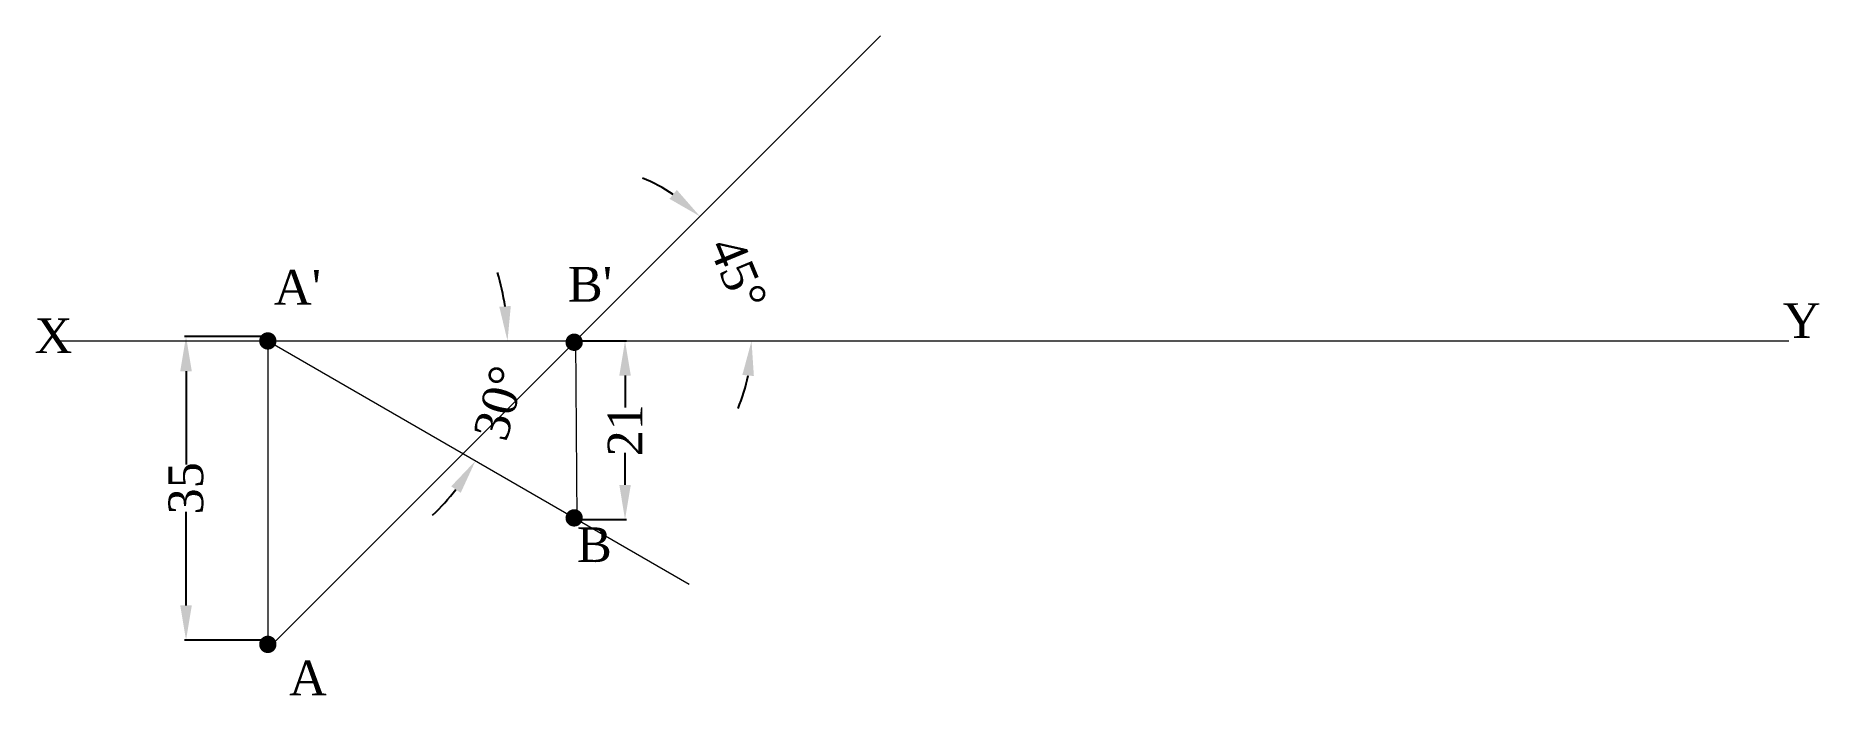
# Paper-space layout 'Layout8' of a CAD drawing. Header units: millimetres. Extents: x 22 to 227, y 40 to 263.
# Drawn here: x 21.6 to 227.4, y 40 to 116 of the extents above; entities outside this region: 1.
import ezdxf

# ---------------------------------------------------------------- set-up
doc = ezdxf.new("R2010")
doc.units = ezdxf.units.MM
doc.linetypes.add('CENTERX2', pattern=[101.6, 63.5, -12.7, 12.7, -12.7])
for name, color, linetype, lineweight in [('projection line', 250, 'Continuous', 5), ('text', 212, 'CENTERX2', 5), ('xy', 1, 'Continuous', 15)]:
    doc.layers.add(name, color=color, linetype=linetype, lineweight=lineweight)
doc.styles.get("Standard").update_dxf_attribs({"font": 'times.ttf', "height": 4})
doc.dimstyles.get("Standard").update_dxf_attribs({"dimtxt": 4, "dimasz": 4, "dimexe": 0.18, "dimexo": 0.0625, "dimgap": 0.09, "dimtad": 0, "dimtoh": 1, "dimdec": 0, "dimzin": 0, "dimdsep": 46, "dimtxsty": 'Standard', "dimcen": 0.09, "dimadec": 0, "dimazin": 0, "dimtfac": 1, "dimtdec": 0, "dimtofl": 0, "dimtmove": 0, "dimatfit": 3, "dimfxl": 1, "dimtolj": 1, "dimtzin": 0, "dimarcsym": 0})

# ---------------------------------------------------------------- blocks, each defined once
blk = doc.blocks.new('*D43')
at = {"layer": 'Defpoints', "color": 0, "transparency": 16777216}
for p in [(48.39, 81.34), (38.95, 46.34), (48.39, 46.34)]:
    blk.add_point(p, dxfattribs=at)
at = {"layer": 'projection line', "color": 0, "lineweight": -2, "transparency": 16777216}
for p, q in [((48.33, 81.34), (38.77, 81.34)), ((38.95, 77.34), (38.95, 66.57)), ((38.95, 50.34), (38.95, 61.11)), ((48.33, 46.34), (38.77, 46.34))]:
    blk.add_line(p, q, dxfattribs=at)
at = {"layer": 'projection line', "color": 0, "transparency": 16777216}
for points in [[(38.28, 77.34), (39.62, 77.34), (38.95, 81.34)], [(38.28, 50.34), (39.62, 50.34), (38.95, 46.34)]]:
    blk.add_solid(points, dxfattribs=at)
at = {"layer": 'projection line', "color": 0, "transparency": 16777216, "insert": (38.95, 63.84), "char_height": 4, "attachment_point": 5, "rotation": 90}
blk.add_mtext('\\A1;35', dxfattribs=at)
blk = doc.blocks.new('*D44')
at = {"layer": 'Defpoints', "color": 0, "transparency": 16777216}
for p in [(23.91, 80.84), (48.39, 80.84), (223.91, 80.84), (74.38, 71.38), (97.01, 52.77)]:
    blk.add_point(p, dxfattribs=at)
at = {"layer": 'projection line', "color": 0, "lineweight": -2, "transparency": 16777216}
for start, end in [(8.2919, 16.5839), (313.4161, 321.7081)]:
    blk.add_arc((48.39, 80.84), 27.66, start, end, dxfattribs=at)
at = {"layer": 'projection line', "color": 0, "transparency": 16777216}
for points in [[(76.43, 84.88), (75.1, 84.78), (76.05, 80.84)], [(69.55, 64.07), (70.65, 63.32), (72.35, 67.01)]]:
    blk.add_solid(points, dxfattribs=at)
at = {"layer": 'projection line', "color": 0, "transparency": 16777216, "insert": (75.11, 73.68), "char_height": 4, "attachment_point": 5, "rotation": 75}
blk.add_mtext('\\A1;30°', dxfattribs=at)
blk = doc.blocks.new('*D45')
at = {"layer": 'Defpoints', "color": 0, "transparency": 16777216}
for p in [(119.1, 116.05), (103.52, 86.1), (23.91, 80.84), (223.91, 80.84), (48.39, 45.34)]:
    blk.add_point(p, dxfattribs=at)
at = {"layer": 'projection line', "color": 0, "lineweight": -2, "transparency": 16777216}
for start, end in [(56.2961, 67.5922), (337.4078, 348.7039)]:
    blk.add_arc((83.89, 80.84), 20.32, start, end, dxfattribs=at)
at = {"layer": 'projection line', "color": 0, "transparency": 16777216}
for points in [[(95.59, 98.26), (94.74, 97.23), (98.26, 95.21)], [(103.15, 76.92), (104.48, 76.79), (104.21, 80.84)]]:
    blk.add_solid(points, dxfattribs=at)
at = {"layer": 'projection line', "color": 0, "transparency": 16777216, "insert": (102.66, 88.62), "char_height": 4, "attachment_point": 5, "rotation": 292.5}
blk.add_mtext('\\A1;45°', dxfattribs=at)
blk = doc.blocks.new('*D46')
at = {"layer": 'Defpoints', "color": 0, "transparency": 16777216}
for p in [(83.89, 80.84), (84.06, 60.24), (89.61, 60.24)]:
    blk.add_point(p, dxfattribs=at)
at = {"layer": 'projection line', "color": 0, "lineweight": -2, "transparency": 16777216}
for p, q in [((83.95, 80.84), (89.79, 80.84)), ((89.61, 76.84), (89.61, 73.16)), ((89.61, 64.24), (89.61, 67.92)), ((84.13, 60.24), (89.79, 60.24))]:
    blk.add_line(p, q, dxfattribs=at)
at = {"layer": 'projection line', "color": 0, "transparency": 16777216}
for points in [[(88.95, 76.84), (90.28, 76.84), (89.61, 80.84)], [(88.95, 64.24), (90.28, 64.24), (89.61, 60.24)]]:
    blk.add_solid(points, dxfattribs=at)
at = {"layer": 'projection line', "color": 0, "transparency": 16777216, "insert": (89.61, 70.54), "char_height": 4, "attachment_point": 5, "rotation": 90}
blk.add_mtext('\\A1;21', dxfattribs=at)

psp = doc.layouts.new('Layout8')

# ---------------------------------------------------------------- linework, layer by layer
at = {"layer": 'projection line'}
for p, q in [((48.39, 45.34), (119.1, 116.05)), ((48.39, 80.84), (48.39, 45.84)), ((48.39, 80.84), (97.01, 52.77)), ((83.89, 80.84), (84.06, 60.24))]:
    psp.add_line(p, q, dxfattribs=at)
at = {"layer": 'projection line', "const_width": 1}
for points in [[(47.89, 80.84, 1), (48.89, 80.84, 1)], [(83.24, 80.69, 1), (84.24, 80.69, 1)], [(83.24, 60.43, 1), (84.24, 60.43, 1)], [(47.89, 45.84, 1), (48.89, 45.84, 1)]]:
    psp.add_lwpolyline(points, format="xyb", close=True, dxfattribs=at)
at = {"layer": 'text', "const_width": 1}
for points in [[(83.24, 80.69, 1), (84.24, 80.69, 1)], [(83.24, 60.43, 1), (84.24, 60.43, 1)]]:
    psp.add_lwpolyline(points, format="xyb", close=True, dxfattribs=at)
at = {"layer": 'xy'}
psp.add_line((23.91, 80.84), (223.91, 80.84), dxfattribs=at)

# ---------------------------------------------------------------- texts
at = {"layer": 'text'}
psp.add_text('Y', height=4, rotation=90, dxfattribs=at).set_placement((47.84, 258.62))
for s, p in [("A'", (49.09, 85.03)), ("B'", (83.01, 85.38)), ('Y', (223.22, 81.19)), ('X', (21.47, 79.44)), ('B', (84.06, 55.34)), ('A', (50.84, 39.97))]:
    psp.add_text(s, height=4, dxfattribs=at).set_placement(p)

# ---------------------------------------------------------------- dimensions: what is measured, and where the dimension line sits
at = {"layer": 'projection line'}
for base, line1, line2, picture, middle in [((103.52, 86.1), ((23.91, 80.84), (223.91, 80.84)), ((48.39, 45.34), (119.1, 116.05)), '*D45', (102.66, 88.62)), ((74.38, 71.38), ((48.39, 80.84), (97.01, 52.77)), ((23.91, 80.84), (223.91, 80.84)), '*D44', (75.11, 73.68))]:
    dim = psp.add_angular_dim_2l(base=base, line1=line1, line2=line2, dimstyle='Standard', dxfattribs=at)
    dim.commit()
    dim.dimension.update_dxf_attribs({"geometry": picture, "text_midpoint": middle})
for base, p1, p2, picture, middle in [((38.95, 46.34), (48.39, 81.34), (48.39, 46.34), '*D43', (38.95, 63.84)), ((89.61, 60.24), (83.89, 80.84), (84.06, 60.24), '*D46', (89.61, 70.54))]:
    dim = psp.add_linear_dim(base=base, p1=p1, p2=p2, angle=90, dimstyle='Standard', dxfattribs=at)
    dim.commit()
    dim.dimension.update_dxf_attribs({"geometry": picture, "text_midpoint": middle})

doc.saveas('drawing.dxf')
